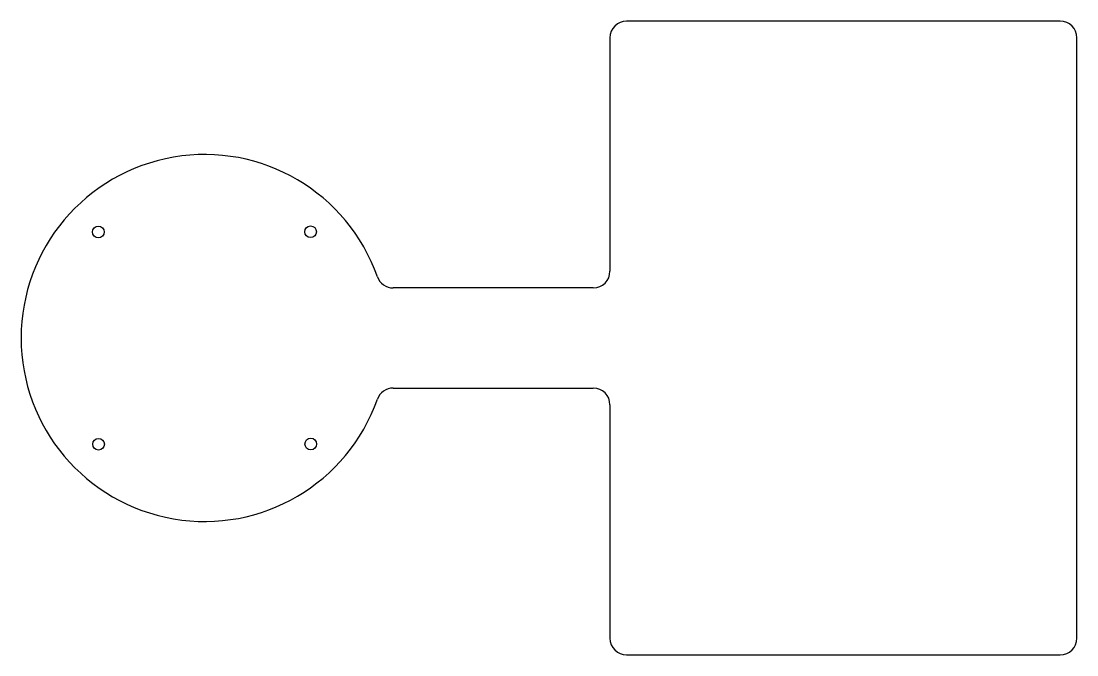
# Model space of a CAD drawing. Header units: millimetres. Extents: x -55 to 262, y -95 to 95.
import ezdxf

# ---------------------------------------------------------------- set-up
doc = ezdxf.new("R2010")
doc.units = ezdxf.units.MM

msp = doc.modelspace()

# ---------------------------------------------------------------- linework, layer by layer
at = {"color": 7, "linetype": 'Continuous', "lineweight": 25}
for p, q in [((256.57, 95), (126.57, 95)), ((121.57, 90), (121.57, 20)), ((261.57, -90), (261.57, 90)), ((116.57, 15), (56.57, 15)), ((56.57, -15), (116.57, -15)), ((121.57, -20), (121.57, -90)), ((126.57, -95), (256.57, -95))]:
    msp.add_line(p, q, dxfattribs=at)
for centre in [(-31.85, 31.79), (31.79, 31.85), (-31.79, -31.85), (31.85, -31.79)]:
    msp.add_circle(centre, 1.75, dxfattribs=at)
for centre, radius, start, end in [((126.57, 90), 5, 90, 180), ((256.57, 90), 5, 0, 90), ((0, 0), 55, 19.4712, 340.5288), ((116.57, 20), 5, 270, 0), ((56.57, 20), 5, 199.4712, 270), ((56.57, -20), 5, 90, 160.5288), ((116.57, -20), 5, 0, 90), ((126.57, -90), 5, 180, 270), ((256.57, -90), 5, 270, 0)]:
    msp.add_arc(centre, radius, start, end, dxfattribs=at)

doc.saveas('drawing.dxf')
